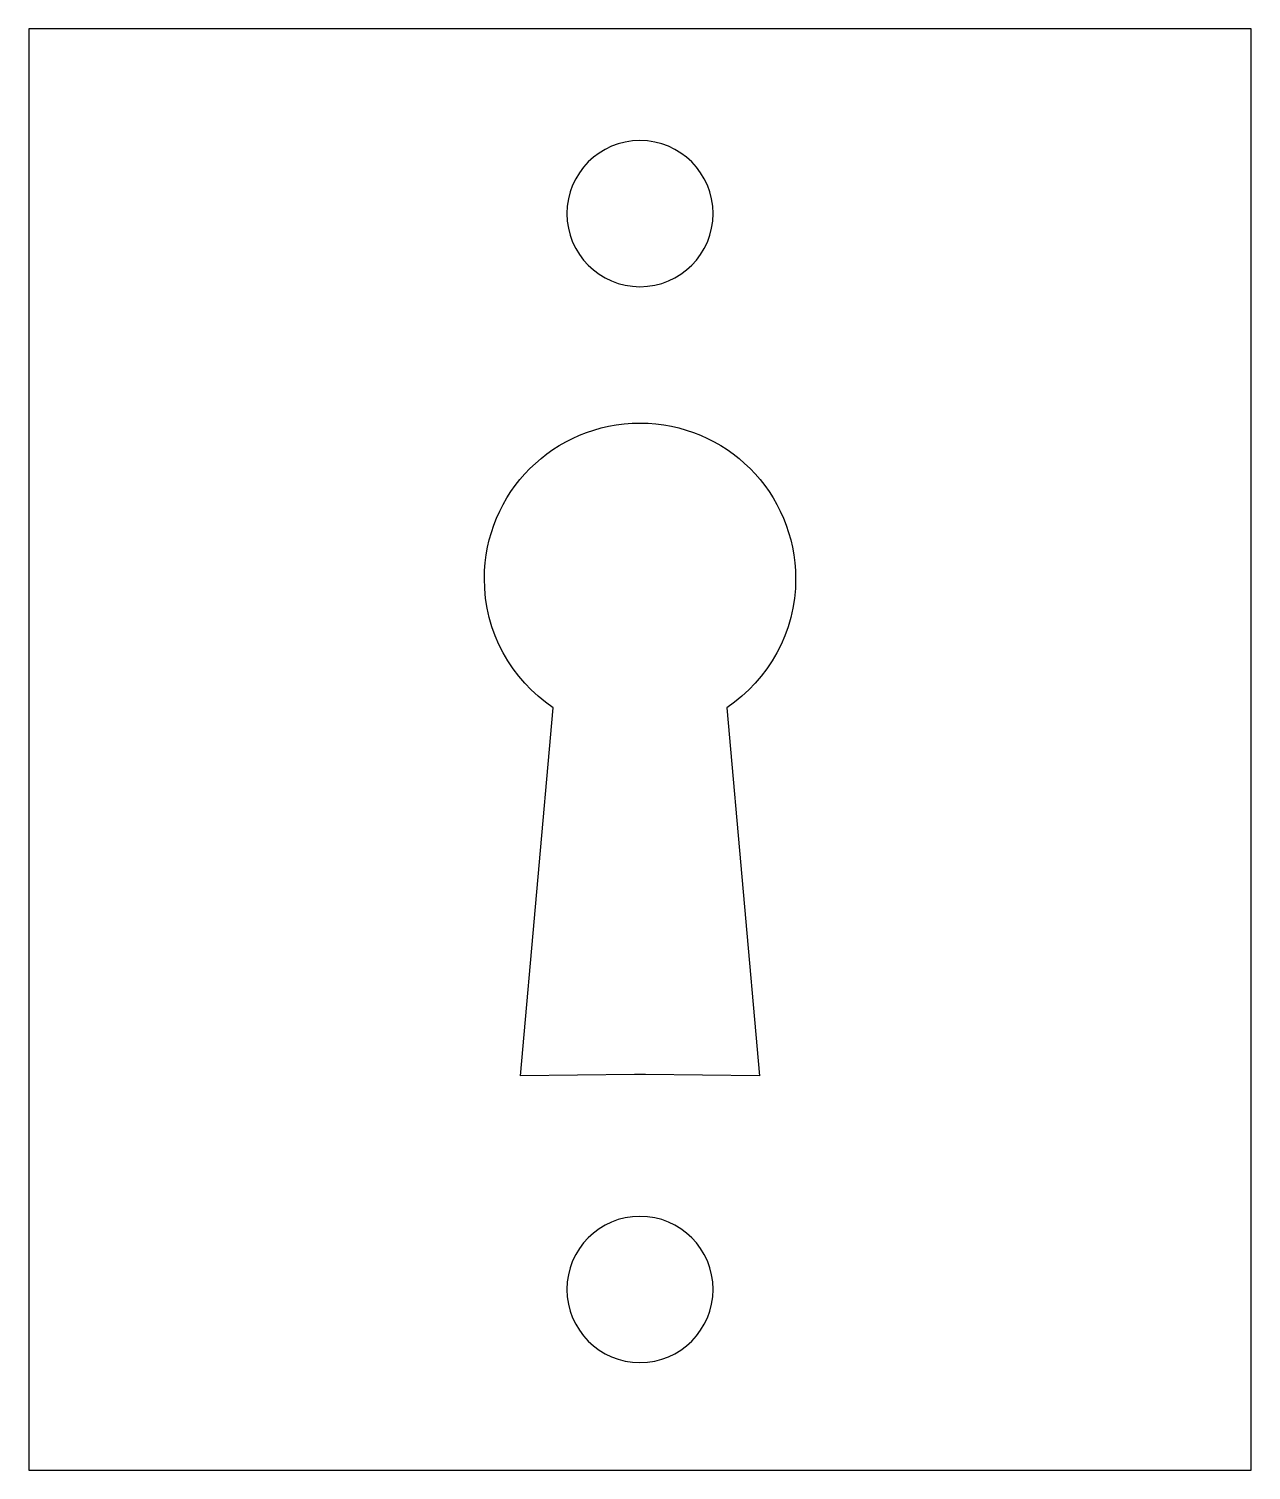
# Model space of a CAD drawing. Header units: centimetres. Extents: x -7 to 7, y -8.3 to 8.3.
import ezdxf

# ---------------------------------------------------------------- set-up
doc = ezdxf.new("R2010")
doc.units = ezdxf.units.CM
doc.header["$MEASUREMENT"] = 0
doc.layers.add('Camada 1', color=7, linetype='Continuous')

msp = doc.modelspace()

# ---------------------------------------------------------------- linework, layer by layer
at = {"layer": 'Camada 1'}
msp.add_lwpolyline([(-7.0384, -8.30268), (7.0384, -8.30268), (7.0384, 8.30268), (-7.0384, 8.30268), (-7.0384, -8.30268)], close=True, dxfattribs=at)
at = {"layer": 'Camada 1', "color": 7}
for points, knots in [([(-0.84181, 6.17403), (-0.84181, 6.63896), (-0.46494, 7.01583), (-0.00001, 7.01583), (-0.00001, 7.01583), (0.46492, 7.01583), (0.84179, 6.63896), (0.84179, 6.17403), (0.84179, 6.17403), (0.84179, 5.7091), (0.46492, 5.33199), (-0.00001, 5.33199), (-0.00001, 5.33199), (-0.46494, 5.33199), (-0.84181, 5.7091), (-0.84181, 6.17403)], [0, 0, 0, 0, 0.2, 0.2, 0.2, 0.2, 0.4, 0.4, 0.4, 0.4, 0.6, 0.6, 0.6, 0.6, 1, 1, 1, 1]), ([(0.06415, -3.7452), (0.06415, -3.7452), (1.37648, -3.76108), (1.37648, -3.76108), (1.37648, -3.76108), (1.37648, -3.76108), (1.00186, 0.48167), (1.00186, 0.48167), (1.00186, 0.48167), (1.47909, 0.80399), (1.7927, 1.34964), (1.7927, 1.96858), (1.7927, 1.96858), (1.7927, 2.95881), (0.99001, 3.76126), (0.00023, 3.76126), (0.00023, 3.76126), (-0.98976, 3.76126), (-1.79245, 2.95881), (-1.79245, 1.96858), (-1.79245, 1.96858), (-1.79245, 1.34964), (-1.47881, 0.80399), (-1.00182, 0.48167), (-1.00182, 0.48167), (-1.00182, 0.48167), (-1.37621, -3.76108), (-1.37621, -3.76108), (-1.37621, -3.76108), (-1.37621, -3.76108), (-0.06388, -3.7452), (-0.06388, -3.7452), (-0.06388, -3.7452), (-0.06388, -3.7452), (0.06415, -3.7452), (0.06415, -3.7452)], [0, 0, 0, 0, 0.1, 0.1, 0.1, 0.1, 0.2, 0.2, 0.2, 0.2, 0.3, 0.3, 0.3, 0.3, 0.4, 0.4, 0.4, 0.4, 0.5, 0.5, 0.5, 0.5, 0.6, 0.6, 0.6, 0.6, 0.7, 0.7, 0.7, 0.7, 0.8, 0.8, 0.8, 0.8, 1, 1, 1, 1]), ([(-0.84181, -6.22051), (-0.84181, -5.75558), (-0.46494, -5.37847), (-0.00001, -5.37847), (-0.00001, -5.37847), (0.46492, -5.37847), (0.84179, -5.75558), (0.84179, -6.22051), (0.84179, -6.22051), (0.84179, -6.68544), (0.46492, -7.06231), (-0.00001, -7.06231), (-0.00001, -7.06231), (-0.46494, -7.06231), (-0.84181, -6.68544), (-0.84181, -6.22051)], [0, 0, 0, 0, 0.2, 0.2, 0.2, 0.2, 0.4, 0.4, 0.4, 0.4, 0.6, 0.6, 0.6, 0.6, 1, 1, 1, 1])]:
    msp.add_open_spline(points, degree=3, knots=knots, dxfattribs=at)

doc.saveas('drawing.dxf')
